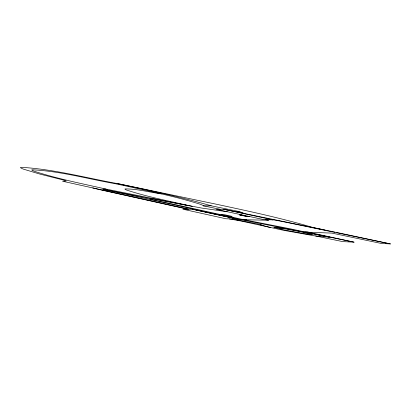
<?xml version="1.0" encoding="UTF-8"?>
<svg xmlns="http://www.w3.org/2000/svg" width="411" height="411" viewBox="0 0 411 411"><rect width="100%" height="100%" fill="white"/><g stroke="black" fill="none" stroke-linecap="round" stroke-linejoin="round"><path stroke-width="0.62" d="M192.492 209.25L237.825 219.176L225.942 218.77L182.895 209.204L192.466 209.22L237.825 219.176M243.076 213.227L239.752 212.559A53.291 1.49 11.7 0 1 237.722 212.143L223.728 209.307L216.027 209.281L263.615 219.577L273.048 219.88L272.478 219.659L281.206 221.272L390.45 243.923L381.557 243.492L369.253 240.933A485.345 13.553 11.7 0 0 331.826 233.099L308.702 232.251M229.43 218.981L239.361 220.671L283.801 230.365L313.485 235.657A99.092 2.769 11.7 0 0 319.121 236.464L329.288 237.147L240.034 219.495L102.894 189.168L105.812 189.045L187.842 205.567M105.812 189.045C81.768 183.553 57.437 178.847 33.974 171.156A191.187 5.338 11.7 0 1 31.878 169.784C59.687 171.027 87.132 178.718 114.546 183.573A61.116 1.706 11.7 0 1 124.99 185.772C150.118 191.392 175.456 196.448 200.044 204.18A191.192 5.338 11.7 0 1 203.255 205.834L211.233 205.803L239.217 211.573A103.485 2.887 11.7 0 1 243.004 212.965L243.769 213.268M234.794 211.542L239.217 211.573M227.226 211.768L201.724 208.064L161.852 200.532A60.587 1.69 11.7 0 1 153.889 198.914L149.861 198.981L221.067 214.691L224.565 214.737L232.179 216.412L228.614 216.356L243.204 219.577L289.976 228.757L329.288 237.147M249.811 216.669L247.556 216.638L239.644 214.917L241.843 214.943M233.001 219.084L240.034 219.495M243.204 219.577L246.564 219.89L244.576 219.849M245.891 219.772L268.455 220.224M304.772 231.789L308.676 232.246M305.948 232.02L307.957 232.097M307.87 232.097L354.02 242.156L342.805 241.617L330.953 239.181A258.935 7.228 11.7 0 0 315.633 235.976M273.032 219.88L223.687 209.307M354.025 242.161L342.039 239.69A295.725 8.256 11.7 0 0 317.893 234.645M244 213.401L243.646 213.34M161.364 193.905C149.332 192.178 137.264 188.849 125.083 188.916A159.663 4.459 11.7 0 0 126.588 190.046C148.047 197.064 170.308 201.313 192.286 206.384M239.361 220.671L239.89 220.769M234.352 219.387L261.242 224.673L260.363 224.832L270.71 227.637M221.067 214.691L229.502 216.371M102.894 189.168L151.633 198.95M239.644 214.917L248.177 216.643M203.255 205.834L220.183 209.291M335.078 232.107L326.658 230.376A54.863 1.531 11.7 0 1 324.449 229.924L321.721 229.359M242.844 213.186L324.449 229.924M312.406 227.35C280.96 218.01 248.83 211.187 216.767 204.313L117.87 183.66C85.632 177.85 53.445 169.065 20.709 167.292L20.55 167.58A221.508 6.186 11.7 0 0 23.545 169.178L39.846 174.074L62.77 179.859A23.735 0.663 11.7 0 1 64.876 180.429L66.181 180.963L62.559 181.225L188.546 209.209M336.578 232.415L390.429 243.918M117.87 183.66C149.136 190.375 180.491 196.92 211.233 205.803M187.791 209.209L102.185 190.18A20.062 0.56 11.7 0 1 98.147 189.266L92.794 187.94M312.576 227.391L316.501 228.259A25.831 0.719 11.7 0 0 321.721 229.359M243.826 213.288L244.098 213.381M237.101 219.942L237.229 220.003A22.954 0.642 11.7 0 0 237.969 220.26L238.195 220.327A10.881 0.303 11.7 0 0 239.87 220.764M265.763 219.741A13.635 0.38 11.7 0 1 268.47 220.229M282.439 228.326A43.499 1.212 11.7 0 1 277.317 227.56M312.273 234.501L309.442 234.373A59.338 1.654 11.7 0 1 305.352 233.792L284.705 230.026L273.829 227.329L276.983 227.514A59.513 1.659 11.7 0 1 280.066 227.951L300.693 231.676L312.273 234.501"/></g></svg>
